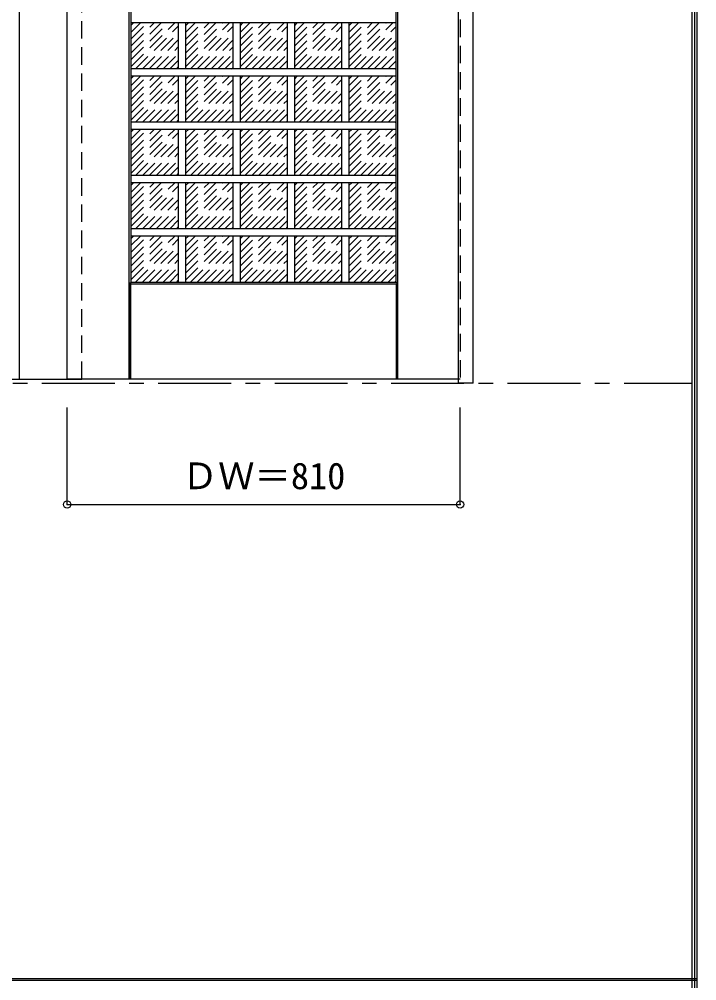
# Model space of a CAD drawing. Units: millimetres, scale not verified. Extents: x -6000 to 5700, y -4307 to 4260.
# Drawn here: x 4303 to 5700, y 186 to 2168 of the extents above; entities that cross this region are included whole.
import ezdxf
from ezdxf.enums import TextEntityAlignment as Align

# ---------------------------------------------------------------- set-up
doc = ezdxf.new("R2010")
doc.units = ezdxf.units.MM
doc.header["$LTSCALE"] = 30
doc.header["$PDMODE"] = 32
doc.header["$PDSIZE"] = 15
doc.linetypes.add('CHAIN1', pattern=[8, 5, -1, 1, -1])
doc.linetypes.add('DASHED1', pattern=[1.8, 1.2, -0.6])
for name, color, linetype in [('0-1_通り芯', 4, 'CHAIN1'), ('0-2_扉', 4, 'DASHED1'), ('0-3_仕上げ', 3, 'Continuous'), ('0-4_枠', 3, 'Continuous'), ('0-B_寸法', 4, 'Continuous'), ('0-C_ハッチ', 4, 'DASHED1'), ('F-1_枠', 6, 'Continuous')]:
    doc.layers.add(name, color=color, linetype=linetype)
doc.styles.add('ＭＳ ゴシック', font='')
doc.styles.get('ＭＳ ゴシック').set_extended_font_data('MS Gothic')

msp = doc.modelspace()

# ---------------------------------------------------------------- linework, layer by layer
at = {"layer": '0-1_通り芯', "color": 7}
msp.add_line((-5490, 1418), (5690, 1418), dxfattribs=at)
at = {"layer": '0-2_扉', "color": 3, "linetype": 'Continuous'}
for p, q in [((4402, 1426.5), (4402, 3409.5)), ((3625, 1426.5), (4432, 1426.5)), ((5209, 1426.5), (4402, 1426.5))]:
    msp.add_line(p, q, dxfattribs=at)
at = {"layer": '0-2_扉'}
msp.add_line((4432, 1426.5), (4432, 3409.5), dxfattribs=at)
msp.add_lwpolyline([(5212, 3409.5), (5212, 1426.5), (5209, 1426.5)], dxfattribs=at)
at = {"layer": '0-3_仕上げ', "color": 7}
for p, q in [((4304, 1426.5), (4304, 3409.5)), ((4530, 1426.5), (4530, 3409.5)), ((5084, 1426.5), (5084, 3409.5)), ((4531.5, 1624), (4534, 1626.5)), ((5080, 1626.5), (5082.5, 1624)), ((4531.5, 1426.5), (4531.5, 1624)), ((4533, 1622.5), (4531.5, 1624)), ((4533, 1426.5), (4533, 1622.5)), ((4533, 1622.5), (5081, 1622.5)), ((5081, 1622.5), (5082.5, 1624)), ((5081, 1426.5), (5081, 1622.5)), ((5082.5, 1426.5), (5082.5, 1624))]:
    msp.add_line(p, q, dxfattribs=at)
at = {"layer": '0-3_仕上げ'}
for p, q in [((4534, 1626.5), (4534, 3259.5)), ((5080, 1626.5), (5080, 3259.5)), ((5080, 2160.83), (4534, 2160.83)), ((4631.2, 2160.83), (4631.2, 2065.97)), ((4646.2, 2160.83), (4646.2, 2065.97)), ((4743.4, 2160.83), (4743.4, 2065.97)), ((4758.4, 2160.83), (4758.4, 2065.97)), ((4855.6, 2160.83), (4855.6, 2065.97)), ((4870.6, 2160.83), (4870.6, 2065.97)), ((4967.8, 2160.83), (4967.8, 2065.97)), ((4982.8, 2160.83), (4982.8, 2065.97)), ((5080, 2065.97), (4534, 2065.97)), ((5080, 2050.97), (4534, 2050.97)), ((4631.2, 2050.97), (4631.2, 1956.1)), ((4646.2, 2050.97), (4646.2, 1956.1)), ((4743.4, 2050.97), (4743.4, 1956.1)), ((4758.4, 2050.97), (4758.4, 1956.1)), ((4855.6, 2050.97), (4855.6, 1956.1)), ((4870.6, 2050.97), (4870.6, 1956.1)), ((4967.8, 2050.97), (4967.8, 1956.1)), ((4982.8, 2050.97), (4982.8, 1956.1)), ((5080, 1956.1), (4534, 1956.1)), ((5080, 1941.1), (4534, 1941.1)), ((4631.2, 1941.1), (4631.2, 1846.23)), ((4646.2, 1941.1), (4646.2, 1846.23)), ((4743.4, 1941.1), (4743.4, 1846.23)), ((4758.4, 1941.1), (4758.4, 1846.23)), ((4855.6, 1941.1), (4855.6, 1846.23)), ((4870.6, 1941.1), (4870.6, 1846.23)), ((4967.8, 1941.1), (4967.8, 1846.23)), ((4982.8, 1941.1), (4982.8, 1846.23)), ((5080, 1846.23), (4534, 1846.23)), ((5080, 1831.23), (4534, 1831.23)), ((4631.2, 1831.23), (4631.2, 1736.37)), ((4646.2, 1831.23), (4646.2, 1736.37)), ((4743.4, 1831.23), (4743.4, 1736.37)), ((4758.4, 1831.23), (4758.4, 1736.37)), ((4855.6, 1831.23), (4855.6, 1736.37)), ((4870.6, 1831.23), (4870.6, 1736.37)), ((4967.8, 1831.23), (4967.8, 1736.37)), ((4982.8, 1831.23), (4982.8, 1736.37)), ((5080, 1736.37), (4534, 1736.37)), ((5080, 1721.37), (4534, 1721.37)), ((4631.2, 1721.37), (4631.2, 1626.5)), ((4646.2, 1721.37), (4646.2, 1626.5)), ((4743.4, 1721.37), (4743.4, 1626.5)), ((4758.4, 1721.37), (4758.4, 1626.5)), ((4855.6, 1721.37), (4855.6, 1626.5)), ((4870.6, 1721.37), (4870.6, 1626.5)), ((4967.8, 1721.37), (4967.8, 1626.5)), ((4982.8, 1721.37), (4982.8, 1626.5)), ((4534, 1626.5), (5080, 1626.5))]:
    msp.add_line(p, q, dxfattribs=at)
at = {"layer": '0-4_枠'}
for p, q in [((5209, 1427.04), (5209, 3453)), ((5239, 1418), (5239, 3453)), ((5209, 1426.7), (5209, 1427.04))]:
    msp.add_line(p, q, dxfattribs=at)
msp.add_lwpolyline([(5239, 1418), (5209, 1418), (5209, 1426.7)], dxfattribs=at)
at = {"layer": '0-B_寸法'}
for p, q in [((4402, 1168), (4402, 1368)), ((5212, 1168), (5212, 1368)), ((4402, 1168), (5212, 1168))]:
    msp.add_line(p, q, dxfattribs=at)
at = {"layer": '0-B_寸法', "color": 7}
for p in [(4402, 1168), (5212, 1168)]:
    msp.add_point(p, dxfattribs=at)
at = {"layer": '0-C_ハッチ'}
for p, q in [((4534, 2071.02), (4623.81, 2160.83)), ((4534, 2085.16), (4609.67, 2160.83)), ((4534, 2099.31), (4595.53, 2160.83)), ((4534, 2113.45), (4581.39, 2160.83)), ((4534, 2127.59), (4567.24, 2160.83)), ((4534, 2141.73), (4553.1, 2160.83)), ((4534, 2155.87), (4538.96, 2160.83)), ((4646.2, 2070.08), (4736.95, 2160.83)), ((4646.2, 2084.23), (4722.81, 2160.83)), ((4646.2, 2098.37), (4708.66, 2160.83)), ((4646.2, 2112.51), (4694.52, 2160.83)), ((4646.2, 2126.65), (4680.38, 2160.83)), ((4646.2, 2140.79), (4666.24, 2160.83)), ((4646.2, 2154.94), (4652.1, 2160.83)), ((4758.4, 2070.08), (4849.15, 2160.83)), ((4758.4, 2084.23), (4835.01, 2160.83)), ((4758.4, 2098.37), (4820.86, 2160.83)), ((4758.4, 2112.51), (4806.72, 2160.83)), ((4758.4, 2126.65), (4792.58, 2160.83)), ((4758.4, 2140.79), (4778.44, 2160.83)), ((4758.4, 2154.94), (4764.3, 2160.83)), ((4870.6, 2070.08), (4961.35, 2160.83)), ((4870.6, 2084.23), (4947.21, 2160.83)), ((4870.6, 2098.37), (4933.06, 2160.83)), ((4870.6, 2112.51), (4918.92, 2160.83)), ((4870.6, 2126.65), (4904.78, 2160.83)), ((4870.6, 2140.79), (4890.64, 2160.83)), ((4870.6, 2154.94), (4876.5, 2160.83)), ((4982.8, 2070.08), (5073.55, 2160.83)), ((4982.8, 2084.23), (5059.41, 2160.83)), ((4982.8, 2098.37), (5045.26, 2160.83)), ((4982.8, 2112.51), (5031.12, 2160.83)), ((4982.8, 2126.65), (5016.98, 2160.83)), ((4982.8, 2140.79), (5002.84, 2160.83)), ((4982.8, 2154.94), (4988.7, 2160.83)), ((4543.09, 2065.97), (4631.2, 2154.08)), ((4656.22, 2065.97), (4743.4, 2153.14)), ((4768.42, 2065.97), (4855.6, 2153.14)), ((4880.62, 2065.97), (4967.8, 2153.14)), ((4992.82, 2065.97), (5080, 2153.14)), ((4557.23, 2065.97), (4631.2, 2139.94)), ((4571.37, 2065.97), (4631.2, 2125.79)), ((4670.37, 2065.97), (4743.4, 2139)), ((4684.51, 2065.97), (4743.4, 2124.86)), ((4782.57, 2065.97), (4855.6, 2139)), ((4796.71, 2065.97), (4855.6, 2124.86)), ((4894.77, 2065.97), (4967.8, 2139)), ((4908.91, 2065.97), (4967.8, 2124.86)), ((5006.97, 2065.97), (5080, 2139)), ((5021.11, 2065.97), (5080, 2124.86)), ((4585.51, 2065.97), (4631.2, 2111.65)), ((4698.65, 2065.97), (4743.4, 2110.72)), ((4810.85, 2065.97), (4855.6, 2110.72)), ((4923.05, 2065.97), (4967.8, 2110.72)), ((5035.25, 2065.97), (5080, 2110.72)), ((4599.66, 2065.97), (4631.2, 2097.51)), ((4613.8, 2065.97), (4631.2, 2083.37)), ((4712.79, 2065.97), (4743.4, 2096.57)), ((4726.94, 2065.97), (4743.4, 2082.43)), ((4824.99, 2065.97), (4855.6, 2096.57)), ((4839.14, 2065.97), (4855.6, 2082.43)), ((4937.19, 2065.97), (4967.8, 2096.57)), ((4951.34, 2065.97), (4967.8, 2082.43)), ((5049.39, 2065.97), (5080, 2096.57)), ((5063.54, 2065.97), (5080, 2082.43)), ((4627.94, 2065.97), (4631.2, 2069.23)), ((4741.08, 2065.97), (4743.4, 2068.29)), ((4853.28, 2065.97), (4855.6, 2068.29)), ((4965.48, 2065.97), (4967.8, 2068.29)), ((5077.68, 2065.97), (5080, 2068.29)), ((4534, 1961.15), (4623.81, 2050.97)), ((4534, 1975.3), (4609.67, 2050.97)), ((4534, 1989.44), (4595.53, 2050.97)), ((4534, 2003.58), (4581.39, 2050.97)), ((4534, 2017.72), (4567.24, 2050.97)), ((4534, 2031.86), (4553.1, 2050.97)), ((4534, 2046.01), (4538.96, 2050.97)), ((4543.09, 1956.1), (4631.2, 2044.21)), ((4646.2, 1960.22), (4736.95, 2050.97)), ((4646.2, 1974.36), (4722.81, 2050.97)), ((4646.2, 1988.5), (4708.66, 2050.97)), ((4646.2, 2002.64), (4694.52, 2050.97)), ((4646.2, 2016.79), (4680.38, 2050.97)), ((4646.2, 2030.93), (4666.24, 2050.97)), ((4646.2, 2045.07), (4652.1, 2050.97)), ((4656.22, 1956.1), (4743.4, 2043.27)), ((4758.4, 1960.22), (4849.15, 2050.97)), ((4758.4, 1974.36), (4835.01, 2050.97)), ((4758.4, 1988.5), (4820.86, 2050.97)), ((4758.4, 2002.64), (4806.72, 2050.97)), ((4758.4, 2016.79), (4792.58, 2050.97)), ((4758.4, 2030.93), (4778.44, 2050.97)), ((4758.4, 2045.07), (4764.3, 2050.97)), ((4768.42, 1956.1), (4855.6, 2043.27)), ((4870.6, 1960.22), (4961.35, 2050.97)), ((4870.6, 1974.36), (4947.21, 2050.97)), ((4870.6, 1988.5), (4933.06, 2050.97)), ((4870.6, 2002.64), (4918.92, 2050.97)), ((4870.6, 2016.79), (4904.78, 2050.97)), ((4870.6, 2030.93), (4890.64, 2050.97)), ((4870.6, 2045.07), (4876.5, 2050.97)), ((4880.62, 1956.1), (4967.8, 2043.27)), ((4982.8, 1960.22), (5073.55, 2050.97)), ((4982.8, 1974.36), (5059.41, 2050.97)), ((4982.8, 1988.5), (5045.26, 2050.97)), ((4982.8, 2002.64), (5031.12, 2050.97)), ((4982.8, 2016.79), (5016.98, 2050.97)), ((4982.8, 2030.93), (5002.84, 2050.97)), ((4982.8, 2045.07), (4988.7, 2050.97)), ((4992.82, 1956.1), (5080, 2043.27)), ((4557.23, 1956.1), (4631.2, 2030.07)), ((4670.37, 1956.1), (4743.4, 2029.13)), ((4782.57, 1956.1), (4855.6, 2029.13)), ((4894.77, 1956.1), (4967.8, 2029.13)), ((5006.97, 1956.1), (5080, 2029.13)), ((4571.37, 1956.1), (4631.2, 2015.93)), ((4684.51, 1956.1), (4743.4, 2014.99)), ((4796.71, 1956.1), (4855.6, 2014.99)), ((4908.91, 1956.1), (4967.8, 2014.99)), ((5021.11, 1956.1), (5080, 2014.99)), ((4585.51, 1956.1), (4631.2, 2001.79)), ((4599.66, 1956.1), (4631.2, 1987.64)), ((4698.65, 1956.1), (4743.4, 2000.85)), ((4712.79, 1956.1), (4743.4, 1986.71)), ((4810.85, 1956.1), (4855.6, 2000.85)), ((4824.99, 1956.1), (4855.6, 1986.71)), ((4923.05, 1956.1), (4967.8, 2000.85)), ((4937.19, 1956.1), (4967.8, 1986.71)), ((5035.25, 1956.1), (5080, 2000.85)), ((5049.39, 1956.1), (5080, 1986.71)), ((4613.8, 1956.1), (4631.2, 1973.5)), ((4726.94, 1956.1), (4743.4, 1972.56)), ((4839.14, 1956.1), (4855.6, 1972.56)), ((4951.34, 1956.1), (4967.8, 1972.56)), ((5063.54, 1956.1), (5080, 1972.56)), ((4627.94, 1956.1), (4631.2, 1959.36)), ((4741.08, 1956.1), (4743.4, 1958.42)), ((4853.28, 1956.1), (4855.6, 1958.42)), ((4965.48, 1956.1), (4967.8, 1958.42)), ((5077.68, 1956.1), (5080, 1958.42)), ((4534, 1851.29), (4623.81, 1941.1)), ((4534, 1865.43), (4609.67, 1941.1)), ((4534, 1879.57), (4595.53, 1941.1)), ((4534, 1893.71), (4581.39, 1941.1)), ((4534, 1907.86), (4567.24, 1941.1)), ((4534, 1922), (4553.1, 1941.1)), ((4534, 1936.14), (4538.96, 1941.1)), ((4543.09, 1846.23), (4631.2, 1934.35)), ((4646.2, 1850.35), (4736.95, 1941.1)), ((4646.2, 1864.49), (4722.81, 1941.1)), ((4646.2, 1878.63), (4708.66, 1941.1)), ((4646.2, 1892.78), (4694.52, 1941.1)), ((4646.2, 1906.92), (4680.38, 1941.1)), ((4646.2, 1921.06), (4666.24, 1941.1)), ((4646.2, 1935.2), (4652.1, 1941.1)), ((4656.22, 1846.23), (4743.4, 1933.41)), ((4758.4, 1850.35), (4849.15, 1941.1)), ((4758.4, 1864.49), (4835.01, 1941.1)), ((4758.4, 1878.63), (4820.86, 1941.1)), ((4758.4, 1892.78), (4806.72, 1941.1)), ((4758.4, 1906.92), (4792.58, 1941.1)), ((4758.4, 1921.06), (4778.44, 1941.1)), ((4758.4, 1935.2), (4764.3, 1941.1)), ((4768.42, 1846.23), (4855.6, 1933.41)), ((4870.6, 1850.35), (4961.35, 1941.1)), ((4870.6, 1864.49), (4947.21, 1941.1)), ((4870.6, 1878.63), (4933.06, 1941.1)), ((4870.6, 1892.78), (4918.92, 1941.1)), ((4870.6, 1906.92), (4904.78, 1941.1)), ((4870.6, 1921.06), (4890.64, 1941.1)), ((4870.6, 1935.2), (4876.5, 1941.1)), ((4880.62, 1846.23), (4967.8, 1933.41)), ((4982.8, 1850.35), (5073.55, 1941.1)), ((4982.8, 1864.49), (5059.41, 1941.1)), ((4982.8, 1878.63), (5045.26, 1941.1)), ((4982.8, 1892.78), (5031.12, 1941.1)), ((4982.8, 1906.92), (5016.98, 1941.1)), ((4982.8, 1921.06), (5002.84, 1941.1)), ((4982.8, 1935.2), (4988.7, 1941.1)), ((4992.82, 1846.23), (5080, 1933.41)), ((4557.23, 1846.23), (4631.2, 1920.2)), ((4571.37, 1846.23), (4631.2, 1906.06)), ((4670.37, 1846.23), (4743.4, 1919.27)), ((4684.51, 1846.23), (4743.4, 1905.12)), ((4782.57, 1846.23), (4855.6, 1919.27)), ((4796.71, 1846.23), (4855.6, 1905.12)), ((4894.77, 1846.23), (4967.8, 1919.27)), ((4908.91, 1846.23), (4967.8, 1905.12)), ((5006.97, 1846.23), (5080, 1919.27)), ((5021.11, 1846.23), (5080, 1905.12)), ((4585.51, 1846.23), (4631.2, 1891.92)), ((4698.65, 1846.23), (4743.4, 1890.98)), ((4810.85, 1846.23), (4855.6, 1890.98)), ((4923.05, 1846.23), (4967.8, 1890.98)), ((5035.25, 1846.23), (5080, 1890.98)), ((4599.66, 1846.23), (4631.2, 1877.78)), ((4613.8, 1846.23), (4631.2, 1863.63)), ((4712.79, 1846.23), (4743.4, 1876.84)), ((4824.99, 1846.23), (4855.6, 1876.84)), ((4937.19, 1846.23), (4967.8, 1876.84)), ((5049.39, 1846.23), (5080, 1876.84)), ((4627.94, 1846.23), (4631.2, 1849.49)), ((4726.94, 1846.23), (4743.4, 1862.7)), ((4741.08, 1846.23), (4743.4, 1848.56)), ((4839.14, 1846.23), (4855.6, 1862.7)), ((4853.28, 1846.23), (4855.6, 1848.56)), ((4951.34, 1846.23), (4967.8, 1862.7)), ((4965.48, 1846.23), (4967.8, 1848.56)), ((5063.54, 1846.23), (5080, 1862.7)), ((5077.68, 1846.23), (5080, 1848.56)), ((4534, 1741.42), (4623.81, 1831.23)), ((4534, 1755.56), (4609.67, 1831.23)), ((4534, 1769.71), (4595.53, 1831.23)), ((4534, 1783.85), (4581.39, 1831.23)), ((4534, 1797.99), (4567.24, 1831.23)), ((4534, 1812.13), (4553.1, 1831.23)), ((4534, 1826.27), (4538.96, 1831.23)), ((4543.09, 1736.37), (4631.2, 1824.48)), ((4646.2, 1740.48), (4736.95, 1831.23)), ((4646.2, 1754.63), (4722.81, 1831.23)), ((4646.2, 1768.77), (4708.66, 1831.23)), ((4646.2, 1782.91), (4694.52, 1831.23)), ((4646.2, 1797.05), (4680.38, 1831.23)), ((4646.2, 1811.19), (4666.24, 1831.23)), ((4646.2, 1825.34), (4652.1, 1831.23)), ((4758.4, 1740.48), (4849.15, 1831.23)), ((4758.4, 1754.63), (4835.01, 1831.23)), ((4758.4, 1768.77), (4820.86, 1831.23)), ((4758.4, 1782.91), (4806.72, 1831.23)), ((4758.4, 1797.05), (4792.58, 1831.23)), ((4758.4, 1811.19), (4778.44, 1831.23)), ((4758.4, 1825.34), (4764.3, 1831.23)), ((4870.6, 1740.48), (4961.35, 1831.23)), ((4870.6, 1754.63), (4947.21, 1831.23)), ((4870.6, 1768.77), (4933.06, 1831.23)), ((4870.6, 1782.91), (4918.92, 1831.23)), ((4870.6, 1797.05), (4904.78, 1831.23)), ((4870.6, 1811.19), (4890.64, 1831.23)), ((4870.6, 1825.34), (4876.5, 1831.23)), ((4982.8, 1740.48), (5073.55, 1831.23)), ((4982.8, 1754.63), (5059.41, 1831.23)), ((4982.8, 1768.77), (5045.26, 1831.23)), ((4982.8, 1782.91), (5031.12, 1831.23)), ((4982.8, 1797.05), (5016.98, 1831.23)), ((4982.8, 1811.19), (5002.84, 1831.23)), ((4982.8, 1825.34), (4988.7, 1831.23)), ((4557.23, 1736.37), (4631.2, 1810.34)), ((4656.22, 1736.37), (4743.4, 1823.54)), ((4670.37, 1736.37), (4743.4, 1809.4)), ((4768.42, 1736.37), (4855.6, 1823.54)), ((4782.57, 1736.37), (4855.6, 1809.4)), ((4880.62, 1736.37), (4967.8, 1823.54)), ((4894.77, 1736.37), (4967.8, 1809.4)), ((4992.82, 1736.37), (5080, 1823.54)), ((5006.97, 1736.37), (5080, 1809.4)), ((4571.37, 1736.37), (4631.2, 1796.19)), ((4684.51, 1736.37), (4743.4, 1795.26)), ((4796.71, 1736.37), (4855.6, 1795.26)), ((4908.91, 1736.37), (4967.8, 1795.26)), ((5021.11, 1736.37), (5080, 1795.26)), ((4585.51, 1736.37), (4631.2, 1782.05)), ((4599.66, 1736.37), (4631.2, 1767.91)), ((4698.65, 1736.37), (4743.4, 1781.12)), ((4712.79, 1736.37), (4743.4, 1766.97)), ((4810.85, 1736.37), (4855.6, 1781.12)), ((4824.99, 1736.37), (4855.6, 1766.97)), ((4923.05, 1736.37), (4967.8, 1781.12)), ((4937.19, 1736.37), (4967.8, 1766.97)), ((5035.25, 1736.37), (5080, 1781.12)), ((5049.39, 1736.37), (5080, 1766.97)), ((4613.8, 1736.37), (4631.2, 1753.77)), ((4726.94, 1736.37), (4743.4, 1752.83)), ((4839.14, 1736.37), (4855.6, 1752.83)), ((4951.34, 1736.37), (4967.8, 1752.83)), ((5063.54, 1736.37), (5080, 1752.83)), ((4627.94, 1736.37), (4631.2, 1739.63)), ((4741.08, 1736.37), (4743.4, 1738.69)), ((4853.28, 1736.37), (4855.6, 1738.69)), ((4965.48, 1736.37), (4967.8, 1738.69)), ((5077.68, 1736.37), (5080, 1738.69)), ((4534, 1631.55), (4623.81, 1721.37)), ((4534, 1645.7), (4609.67, 1721.37)), ((4534, 1659.84), (4595.53, 1721.37)), ((4534, 1673.98), (4581.39, 1721.37)), ((4534, 1688.12), (4567.24, 1721.37)), ((4534, 1702.26), (4553.1, 1721.37)), ((4534, 1716.41), (4538.96, 1721.37)), ((4543.09, 1626.5), (4631.2, 1714.61)), ((4646.2, 1630.62), (4736.95, 1721.37)), ((4646.2, 1644.76), (4722.81, 1721.37)), ((4646.2, 1658.9), (4708.66, 1721.37)), ((4646.2, 1673.04), (4694.52, 1721.37)), ((4646.2, 1687.19), (4680.38, 1721.37)), ((4646.2, 1701.33), (4666.24, 1721.37)), ((4646.2, 1715.47), (4652.1, 1721.37)), ((4656.22, 1626.5), (4743.4, 1713.67)), ((4758.4, 1630.62), (4849.15, 1721.37)), ((4758.4, 1644.76), (4835.01, 1721.37)), ((4758.4, 1658.9), (4820.86, 1721.37)), ((4758.4, 1673.04), (4806.72, 1721.37)), ((4758.4, 1687.19), (4792.58, 1721.37)), ((4758.4, 1701.33), (4778.44, 1721.37)), ((4758.4, 1715.47), (4764.3, 1721.37)), ((4768.42, 1626.5), (4855.6, 1713.67)), ((4870.6, 1630.62), (4961.35, 1721.37)), ((4870.6, 1644.76), (4947.21, 1721.37)), ((4870.6, 1658.9), (4933.06, 1721.37)), ((4870.6, 1673.04), (4918.92, 1721.37)), ((4870.6, 1687.19), (4904.78, 1721.37)), ((4870.6, 1701.33), (4890.64, 1721.37)), ((4870.6, 1715.47), (4876.5, 1721.37)), ((4880.62, 1626.5), (4967.8, 1713.67)), ((4982.8, 1630.62), (5073.55, 1721.37)), ((4982.8, 1644.76), (5059.41, 1721.37)), ((4982.8, 1658.9), (5045.26, 1721.37)), ((4982.8, 1673.04), (5031.12, 1721.37)), ((4982.8, 1687.19), (5016.98, 1721.37)), ((4982.8, 1701.33), (5002.84, 1721.37)), ((4982.8, 1715.47), (4988.7, 1721.37)), ((4992.82, 1626.5), (5080, 1713.67)), ((4557.23, 1626.5), (4631.2, 1700.47)), ((4571.37, 1626.5), (4631.2, 1686.33)), ((4670.37, 1626.5), (4743.4, 1699.53)), ((4684.51, 1626.5), (4743.4, 1685.39)), ((4782.57, 1626.5), (4855.6, 1699.53)), ((4796.71, 1626.5), (4855.6, 1685.39)), ((4894.77, 1626.5), (4967.8, 1699.53)), ((4908.91, 1626.5), (4967.8, 1685.39)), ((5006.97, 1626.5), (5080, 1699.53)), ((5021.11, 1626.5), (5080, 1685.39)), ((4585.51, 1626.5), (4631.2, 1672.19)), ((4698.65, 1626.5), (4743.4, 1671.25)), ((4810.85, 1626.5), (4855.6, 1671.25)), ((4923.05, 1626.5), (4967.8, 1671.25)), ((5035.25, 1626.5), (5080, 1671.25)), ((4599.66, 1626.5), (4631.2, 1658.04)), ((4712.79, 1626.5), (4743.4, 1657.11)), ((4824.99, 1626.5), (4855.6, 1657.11)), ((4937.19, 1626.5), (4967.8, 1657.11)), ((5049.39, 1626.5), (5080, 1657.11)), ((4613.8, 1626.5), (4631.2, 1643.9)), ((4627.94, 1626.5), (4631.2, 1629.76)), ((4726.94, 1626.5), (4743.4, 1642.96)), ((4741.08, 1626.5), (4743.4, 1628.82)), ((4839.14, 1626.5), (4855.6, 1642.96)), ((4853.28, 1626.5), (4855.6, 1628.82)), ((4951.34, 1626.5), (4967.8, 1642.96)), ((4965.48, 1626.5), (4967.8, 1628.82)), ((5063.54, 1626.5), (5080, 1642.96)), ((5077.68, 1626.5), (5080, 1628.82))]:
    msp.add_line(p, q, dxfattribs=at)
at = {"layer": 'F-1_枠'}
for p, q in [((5690, 4175), (5690, -4205)), ((5695, 4175), (5695, -4205)), ((5700, 4175), (5700, -4205)), ((-6000, 190.5), (5700, 190.5)), ((-6000, 187.5), (5700, 187.5))]:
    msp.add_line(p, q, dxfattribs=at)

# ---------------------------------------------------------------- texts
at = {"layer": '0-B_寸法', "color": 7, "style": 'ＭＳ ゴシック'}
msp.add_text('ＤＷ＝810', height=54.99, dxfattribs=at).set_placement((4638.25, 1183), align=Align.BOTTOM_LEFT)

doc.saveas('drawing.dxf')
